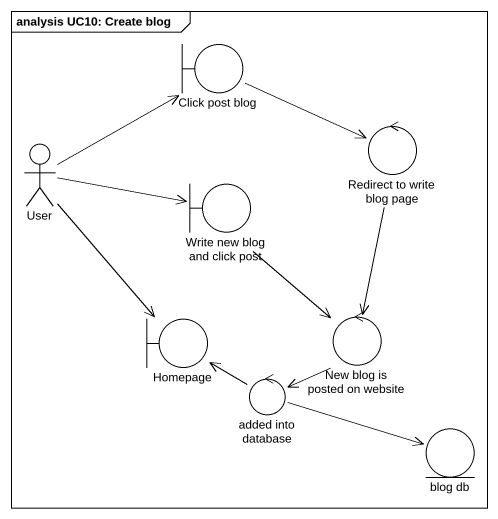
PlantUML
@startuml
mainframe analysis UC10: Create blog
boundary "Click post blog" as Click_post_blog
control "Redirect to write blog page" as Redirect_to_write_blog_page
actor User
boundary "Write new blog and click post" as Write_new_blog_and_click
boundary Homepage
control "New blog is posted on website" as New_blog_is_posted_on
control "added into database" as added_into_database
entity "blog db" as blog_db
Click_post_blog -right-> Redirect_to_write_blog_page
Redirect_to_write_blog_page --> New_blog_is_posted_on
User -up-> Click_post_blog
User -right-> Write_new_blog_and_click
User --> Homepage
Write_new_blog_and_click --> New_blog_is_posted_on
New_blog_is_posted_on --> added_into_database
added_into_database -up-> Homepage
added_into_database -right-> blog_db
@enduml
